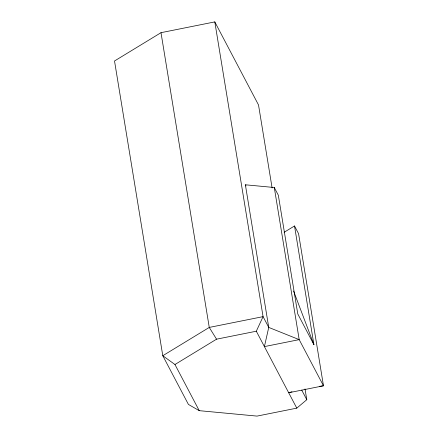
<?xml version="1.0" encoding="UTF-8"?>
<svg xmlns="http://www.w3.org/2000/svg" width="438" height="438" viewBox="0 0 438 438"><rect width="100%" height="100%" fill="white"/><g stroke="black" fill="none" stroke-linecap="round" stroke-linejoin="round"><path stroke-width="0.66" d="M296.783 408.139L256.312 331.216L263.074 316.641L214.806 21.9L160.998 32.68L114.521 60.981L162.788 355.727L188.417 404.427L199.241 410.669L257.029 416.1L296.783 408.139L306.786 399.713L305.018 388.922M284.12 232.304L294.517 225.97L298.568 233.662L323.479 385.785L288.691 392.755L291.96 391.753M319.411 386.36L323.479 385.785L299.192 339.636L268.74 327.41L263.074 316.641L209.26 327.421L162.788 355.727L174.954 364.515L216.553 339.182L256.312 331.216M274.281 187.508L299.192 339.636L264.404 346.6L268.74 327.41L245.384 184.792L274.281 187.508L278.327 195.2L297.774 313.942L313.931 344.722L294.517 225.97M216.553 339.182L209.26 327.421L160.998 32.68M214.806 21.9L258.519 104.972L272.108 187.935M245.384 184.792L246.008 185.975M301.749 390.143L306.786 399.713M174.954 364.515L199.241 410.669M293.58 291.04L313.931 344.722"/></g></svg>
